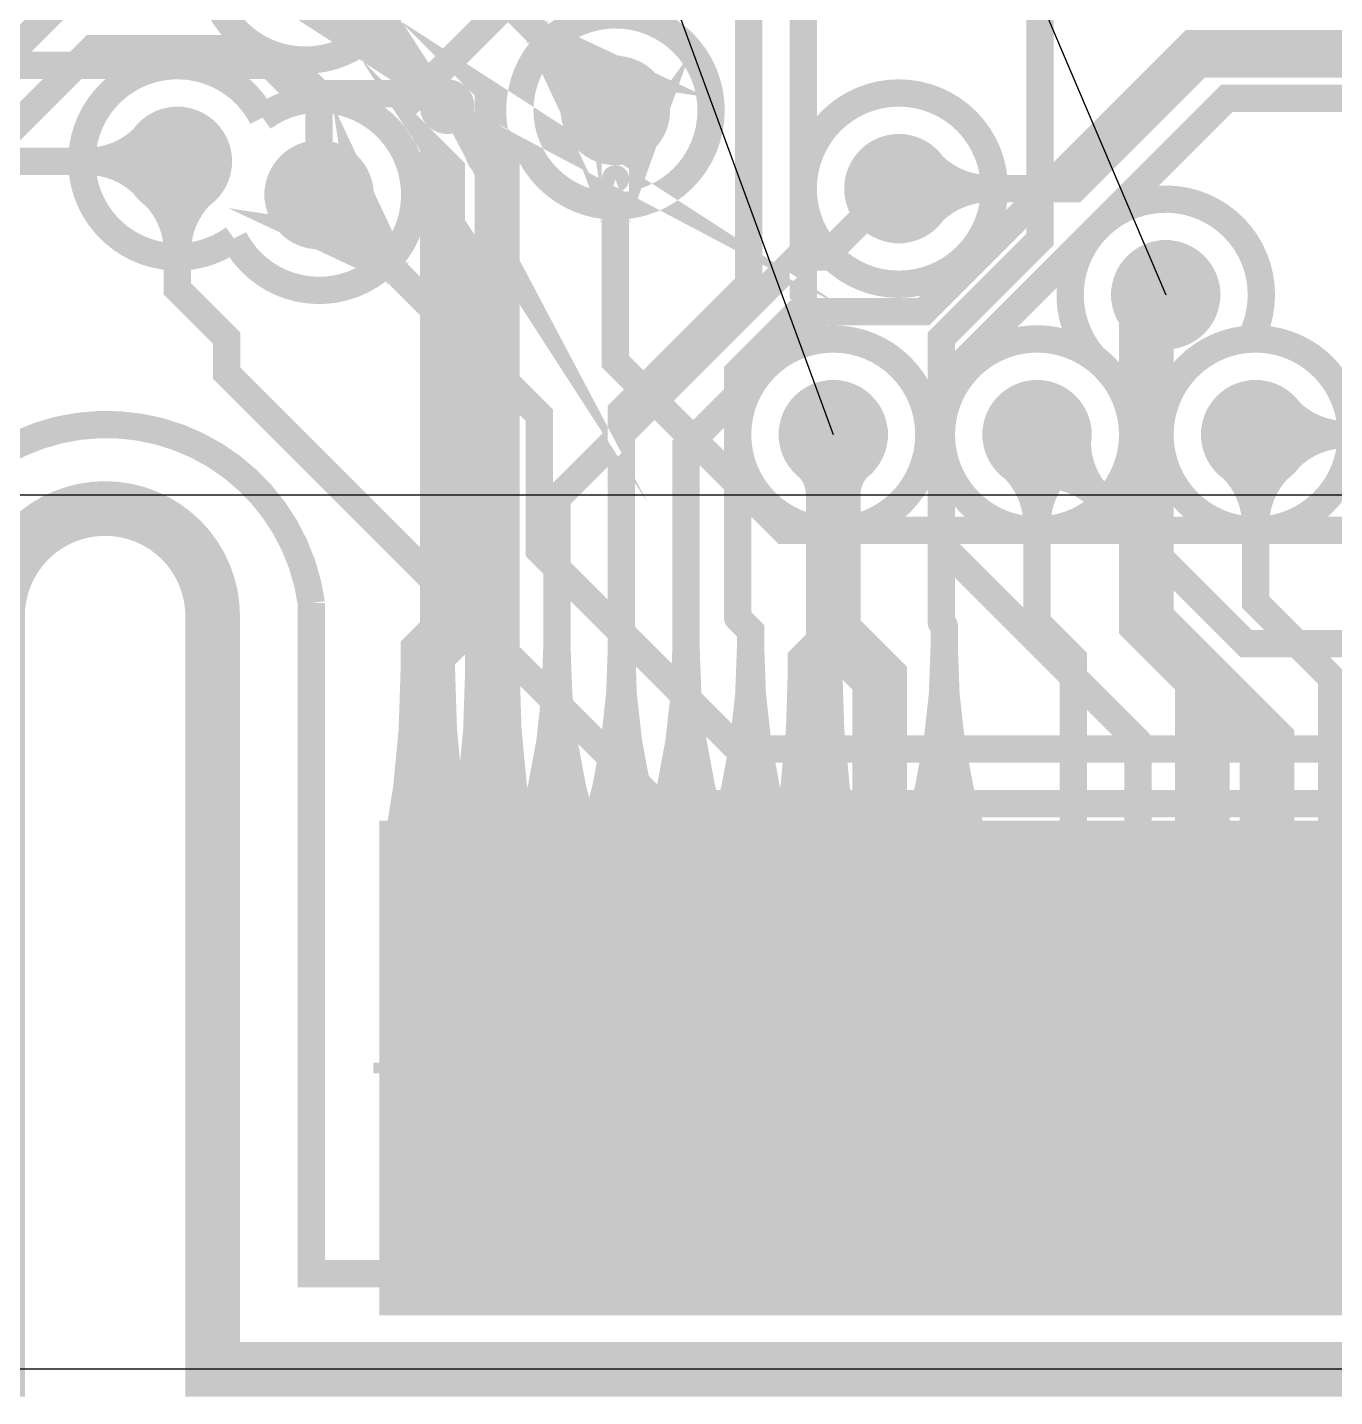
# Model space of a CAD drawing. Extents: x -4539 to 5978, y -4736 to 3041.
# Drawn here: x 625.5 to 864.7, y -5 to 245.5 of the extents above; entities that cross this region are included whole.
import ezdxf

# ---------------------------------------------------------------- set-up
doc = ezdxf.new("R2010")
doc.units = 0
for name, pattern in [('KEEPOUT_00000100', [2, 1, 1]), ('SIG_117', [2, 1, 1]), ('SIG_120', [2, 1, 1]), ('SIG_128', [2, 1, 1]), ('SIG_130', [2, 1, 1]), ('SIG_133', [2, 1, 1]), ('SIG_135', [2, 1, 1]), ('SIG_137', [2, 1, 1]), ('SIG_146', [2, 1, 1]), ('SIG_171', [2, 1, 1]), ('SIG_173', [2, 1, 1]), ('SIG_180', [2, 1, 1]), ('SIG_181', [2, 1, 1]), ('SIG_191', [2, 1, 1]), ('SIG_196', [2, 1, 1]), ('SIG_56', [2, 1, 1]), ('SIG_60', [2, 1, 1]), ('TRMIDX_2048', [2, 1, 1])]:
    doc.linetypes.add(name, pattern=pattern)
doc.layers.get('0').update_dxf_attribs({"color": 254, "linetype": 'CONTINUOUS'})
for name, color, linetype in [('BOARD_OUTLINE_00', 254, 'CONTINUOUS'), ('DIMENSION7_24', 254, 'CONTINUOUS'), ('DRIL_NPLTE_THRU_01', 16, 'CONTINUOUS'), ('DRIL_NPLTE_THRU_02', 2, 'CONTINUOUS'), ('DRIL_NPLTE_THRU_03', 34, 'CONTINUOUS'), ('DRIL_NPLTE_THRU_04', 96, 'CONTINUOUS'), ('DRIL_NPLTE_THRU_05', 6, 'CONTINUOUS'), ('DRIL_NPLTE_THRU_06', 176, 'CONTINUOUS'), ('DRIL_PLTE_THRU_01', 16, 'CONTINUOUS'), ('DRIL_PLTE_THRU_02', 2, 'CONTINUOUS'), ('DRIL_PLTE_THRU_03', 34, 'CONTINUOUS'), ('DRIL_PLTE_THRU_04', 96, 'CONTINUOUS'), ('DRIL_PLTE_THRU_05', 6, 'CONTINUOUS'), ('DRIL_PLTE_THRU_06', 176, 'CONTINUOUS'), ('DRIL_SYMBOL', 254, 'CONTINUOUS'), ('KEEPOUT_00', 43, 'CONTINUOUS'), ('LINK_00', 254, 'CONTINUOUS'), ('PADS_BOT', 5, 'CONTINUOUS'), ('PADS_INNER', 1, 'CONTINUOUS'), ('PADS_TOP', 1, 'CONTINUOUS'), ('PART_TOP_2DLINE_00', 6, 'CONTINUOUS'), ('POUR_OUTLINE_02', 56, 'CONTINUOUS'), ('POUR_OUTLINE_05', 216, 'CONTINUOUS'), ('POUR_VIATHERM_02', 56, 'CONTINUOUS'), ('POUR_VOID_02', 56, 'CONTINUOUS'), ('POUR_VOID_05', 216, 'CONTINUOUS'), ('TEAR_01', 1, 'CONTINUOUS'), ('TEAR_03', 43, 'CONTINUOUS'), ('TEAR_04', 3, 'CONTINUOUS'), ('TEAR_06', 5, 'CONTINUOUS'), ('TRACE_01', 1, 'CONTINUOUS'), ('TRACE_03', 43, 'CONTINUOUS'), ('TRACE_04', 3, 'CONTINUOUS'), ('TRACE_06', 5, 'CONTINUOUS'), ('VIAPTS', 1, 'CONTINUOUS')]:
    doc.layers.add(name, color=color, linetype=linetype)

# ---------------------------------------------------------------- blocks, each defined once
blk = doc.blocks.new('BOARD_10')
at = {"layer": 'BOARD_OUTLINE_00', "const_width": 10}
blk.add_lwpolyline([(500, 274.8031496063), (500, -433.8582677165, -1), (500, -591.3385826772), (500, -1300), (1120.0787401575, -1300), (1120.0787401575, -1162.2047244094, -1), (1159.4488188976, -1162.2047244094), (1159.4488188976, -1300), (3161.4173228346, -1300), (3161.4173228346, -591.3385826772, -1), (3161.4173228346, -433.8582677165), (3161.4173228346, 274.8031496063)], format="xyb", close=True, dxfattribs=at)
blk = doc.blocks.new('D_1dfeghi_17')
at = {"layer": 'DIMENSION7_24', "linetype": 'TRMIDX_2048', "const_width": 1}
blk.add_lwpolyline([(39.3700787402, 0), (39.3963254593, 0)], dxfattribs=at)
blk = doc.blocks.new('POUR_VOID_725')
at = {"layer": 'POUR_VOID_02', "const_width": 5}
blk.add_lwpolyline([(-5531.4307349081, -6271.0090288714, -2.7139600982), (-5536.6492650919, -6293.1109711286, -2.7139600982)], format="xyb", close=True, dxfattribs=at)
blk = doc.blocks.new('POUR_VOID_720')
at = {"layer": 'POUR_VOID_02', "const_width": 5}
blk.add_lwpolyline([(-5484.3502099738, -6269.7, 1), (-5449.3497900262, -6269.7, 1)], format="xyb", close=True, dxfattribs=at)
blk = doc.blocks.new('POUR_VOID_714')
at = {"layer": 'POUR_VOID_02', "const_width": 5}
blk.add_lwpolyline([(-5432.5002099738, -6284, 1), (-5397.4997900262, -6284, 1)], format="xyb", close=True, dxfattribs=at)
blk = doc.blocks.new('POUR_VOID_713')
at = {"layer": 'POUR_VOID_02', "const_width": 5}
blk.add_lwpolyline([(-5407.212808399, -6329, 1), (-5372.2123884514, -6329, 1)], format="xyb", close=True, dxfattribs=at)
blk = doc.blocks.new('POUR_VOID_707')
at = {"layer": 'POUR_VOID_02', "const_width": 5}
blk.add_lwpolyline([(-5367.212808399, -6329, 1), (-5332.2123884514, -6329, 1)], format="xyb", close=True, dxfattribs=at)
blk = doc.blocks.new('POUR_OUTLINE_418')
at = {"layer": 'POUR_OUTLINE_02', "const_width": 5}
blk.add_lwpolyline([(-3557.5, -5612.5), (-3557.5, -4942.5), (-6182.5, -4942.5), (-6182.5, -5617.5), (-6166.4375853018, -5617.5, -0.6912168539), (-6166.4375853018, -5802.5), (-6182.5, -5802.5), (-6182.5, -6482.5), (-5597.5, -6482.5), (-5597.5, -6359.8254855643, -0.1219180339), (-5590.7567979003, -6342.9308923885, -5.5162103576), (-5582.0691076115, -6334.2432020997, -0.5646462923), (-5522.5, -6359.8254855643), (-5522.5, -6482.5), (-3557.5, -6482.5), (-3557.5, -5807.5), (-3558.6176115486, -5807.5, -0.8063026749), (-3558.6176115486, -5612.5)], format="xyb", close=True, dxfattribs=at)
for name in ['POUR_VOID_720', 'POUR_VOID_725', 'POUR_VOID_714', 'POUR_VOID_713', 'POUR_VOID_707']:
    blk.add_blockref(name, (0, 0))
blk = doc.blocks.new('POUR_VIATHERM_801')
at = {"layer": 'POUR_VIATHERM_02'}
for points in [[(-5366.1592650919, -6293.4143307087), (-5366.1592650919, -6293.4143307087)], [(-5376.1592650919, -6303.4143307087), (-5376.1592650919, -6303.4143307087)], [(-5356.1592650919, -6303.4143307087), (-5356.1592650919, -6303.4143307087)], [(-5366.1592650919, -6313.4143307087), (-5366.1592650919, -6313.4143307087)]]:
    blk.add_lwpolyline(points, dxfattribs=at)
blk = doc.blocks.new('POUR_VIATHERM_816')
at = {"layer": 'POUR_VIATHERM_02'}
for points in [[(-5427, -6319), (-5427, -6319)], [(-5437, -6329), (-5437, -6329)], [(-5417, -6329), (-5417, -6329)], [(-5427, -6339), (-5427, -6339)]]:
    blk.add_lwpolyline(points, dxfattribs=at)
blk = doc.blocks.new('POUR_HEADER_0')
for name in ['POUR_OUTLINE_418', 'POUR_VIATHERM_801', 'POUR_VIATHERM_816']:
    blk.add_blockref(name, (6185, 6485))
blk = doc.blocks.new('POUR_VOID_340')
at = {"layer": 'POUR_VOID_05', "const_width": 5}
blk.add_lwpolyline([(-5541.139816273, -6243, 1), (-5506.1393963255, -6243, 1)], format="xyb", close=True, dxfattribs=at)
blk = doc.blocks.new('POUR_VOID_339')
at = {"layer": 'POUR_VOID_05', "const_width": 5}
blk.add_lwpolyline([(-5531.4307349081, -6271.0090288714, -2.7139600982), (-5536.6492650919, -6293.1109711286, -2.7139600982)], format="xyb", close=True, dxfattribs=at)
blk = doc.blocks.new('POUR_VOID_336')
at = {"layer": 'POUR_VOID_05', "const_width": 5}
blk.add_lwpolyline([(-5484.3502099738, -6269.7, 1), (-5449.3497900262, -6269.7, 1)], format="xyb", close=True, dxfattribs=at)
blk = doc.blocks.new('POUR_VOID_334')
at = {"layer": 'POUR_VOID_05', "const_width": 5}
blk.add_lwpolyline([(-5432.5002099738, -6284, 1), (-5397.4997900262, -6284, 1)], format="xyb", close=True, dxfattribs=at)
blk = doc.blocks.new('POUR_VOID_333')
at = {"layer": 'POUR_VOID_05', "const_width": 5}
blk.add_lwpolyline([(-5444.5002099738, -6329, 1), (-5409.4997900262, -6329, 1)], format="xyb", close=True, dxfattribs=at)
blk = doc.blocks.new('POUR_VOID_332')
at = {"layer": 'POUR_VOID_05', "const_width": 5}
blk.add_lwpolyline([(-5350.6520472441, -6311.5250131234, -3.7773718043), (-5365.219816273, -6320.8893175853, -0.1728215396), (-5376.4809711286, -6317.5465616798, -17.6417698454), (-5379.3908923885, -6314.8677690289, -1.890477417)], format="xyb", close=True, dxfattribs=at)
blk = doc.blocks.new('POUR_OUTLINE_162')
at = {"layer": 'POUR_OUTLINE_05', "const_width": 5}
blk.add_lwpolyline([(-3557.5, -5612.5), (-3557.5, -4942.5), (-6182.5, -4942.5), (-6182.5, -5617.5), (-6166.4375853018, -5617.5, -0.6912168539), (-6166.4375853018, -5802.5), (-6182.5, -5802.5), (-6182.5, -6482.5), (-5597.5, -6482.5), (-5597.5, -6359.8254855643, -0.1219180339), (-5590.7567979003, -6342.9308923885, -0.7113106089), (-5613.5581364829, -6318.9873753281, -4.1851028447), (-5600.7367979003, -6309.7151181102, -0.5975801462), (-5582.0691076115, -6334.2432020997, -0.5646462923), (-5522.5, -6359.8254855643), (-5522.5, -6482.5), (-3557.5, -6482.5), (-3557.5, -5807.5), (-3558.6176115486, -5807.5, -0.8063026749), (-3558.6176115486, -5612.5)], format="xyb", close=True, dxfattribs=at)
for name in ['POUR_VOID_340', 'POUR_VOID_336', 'POUR_VOID_339', 'POUR_VOID_334', 'POUR_VOID_332', 'POUR_VOID_333']:
    blk.add_blockref(name, (0, 0))
blk = doc.blocks.new('POUR_HEADER_3')
blk.add_blockref('POUR_OUTLINE_162', (6185, 6485))
blk = doc.blocks.new('KEEPOUT_20')
at = {"layer": 'KEEPOUT_00', "linetype": 'KEEPOUT_00000100'}
blk.add_lwpolyline([(0, 44.5898950131), (2718.0972178478, 44.5898950131), (2718.0972178478, -115.4101049869), (0, -115.4101049869)], close=True, dxfattribs=at)
blk = doc.blocks.new('PART_BODY_TOP_8')
at = {"layer": 'PART_TOP_2DLINE_00', "const_width": 5}
blk.add_lwpolyline([(0, 0), (0, 708.6614173228), (0.4326509186, 708.6614173228, 1), (0.4326509186, 866.1417322835), (0, 866.1417322835), (0, 1181.1023622047), (2661.4173228346, 1181.1023622047), (2661.4173228346, 866.1417322835), (2661.3927296588, 866.1417322835, 1), (2661.3927296588, 708.6614173228), (2661.4173228346, 708.6614173228), (2661.4173228346, 0), (659.4488188976, 0), (659.4488188976, 137.9472965879, 1), (620.0787401575, 137.9472965879), (620.0787401575, 0)], format="xyb", close=True, dxfattribs=at)
blk = doc.blocks.new('DRIL_SYMBOL_0')
at = {"layer": 'DRIL_SYMBOL', "const_width": 2}
for points in [[(0, -10), (0, 10)], [(-10, 0), (10, 0)]]:
    blk.add_lwpolyline(points, dxfattribs=at)
blk = doc.blocks.new('DRIL_HOLE_0')
blk.add_lwpolyline([(0, 0, 1), (0, 0, 1)], format="xyb", close=True)
blk.add_blockref('DRIL_SYMBOL_0', (0, 0))
blk = doc.blocks.new('PAD_2')
blk.add_lwpolyline([(0, 0, 1), (0, 0, 1)], format="xyb", close=True)
blk = doc.blocks.new('PAD_10')
at = {"const_width": 17.7165354331}
blk.add_lwpolyline([(-45.2755905512, 0), (45.2755905512, 0)], dxfattribs=at)
blk = doc.blocks.new('STK_TOP_13')
at = {"layer": 'DRIL_NPLTE_THRU_01'}
blk.add_blockref('DRIL_HOLE_0', (0, 0), dxfattribs=at)
at = {"layer": 'DRIL_NPLTE_THRU_02'}
blk.add_blockref('DRIL_HOLE_0', (0, 0), dxfattribs=at)
at = {"layer": 'DRIL_NPLTE_THRU_03'}
blk.add_blockref('DRIL_HOLE_0', (0, 0), dxfattribs=at)
at = {"layer": 'DRIL_NPLTE_THRU_04'}
blk.add_blockref('DRIL_HOLE_0', (0, 0), dxfattribs=at)
at = {"layer": 'DRIL_NPLTE_THRU_05'}
blk.add_blockref('DRIL_HOLE_0', (0, 0), dxfattribs=at)
at = {"layer": 'DRIL_NPLTE_THRU_06'}
blk.add_blockref('DRIL_HOLE_0', (0, 0), dxfattribs=at)
at = {"layer": 'PADS_BOT'}
blk.add_blockref('PAD_2', (0, 0), dxfattribs=at)
at = {"layer": 'PADS_INNER'}
blk.add_blockref('PAD_2', (0, 0), dxfattribs=at)
at = {"layer": 'PADS_TOP', "rotation": 90}
blk.add_blockref('PAD_10', (0, 0), dxfattribs=at)
blk = doc.blocks.new('STK_TOP_12')
at = {"layer": 'DRIL_NPLTE_THRU_01'}
blk.add_blockref('DRIL_HOLE_0', (0, 0), dxfattribs=at)
at = {"layer": 'DRIL_NPLTE_THRU_02'}
blk.add_blockref('DRIL_HOLE_0', (0, 0), dxfattribs=at)
at = {"layer": 'DRIL_NPLTE_THRU_03'}
blk.add_blockref('DRIL_HOLE_0', (0, 0), dxfattribs=at)
at = {"layer": 'DRIL_NPLTE_THRU_04'}
blk.add_blockref('DRIL_HOLE_0', (0, 0), dxfattribs=at)
at = {"layer": 'DRIL_NPLTE_THRU_05'}
blk.add_blockref('DRIL_HOLE_0', (0, 0), dxfattribs=at)
at = {"layer": 'DRIL_NPLTE_THRU_06'}
blk.add_blockref('DRIL_HOLE_0', (0, 0), dxfattribs=at)
at = {"layer": 'PADS_BOT', "rotation": 90}
blk.add_blockref('PAD_10', (0, 0), dxfattribs=at)
at = {"layer": 'PADS_INNER'}
blk.add_blockref('PAD_2', (0, 0), dxfattribs=at)
at = {"layer": 'PADS_TOP'}
blk.add_blockref('PAD_2', (0, 0), dxfattribs=at)
blk = doc.blocks.new('SYM_TOP_10')
for name, p in [('PART_BODY_TOP_8', (0, 0)), ('STK_TOP_13', (698.8188976378, 55.1181102362)), ('STK_TOP_12', (710.6299212598, 55.1181102362)), ('STK_TOP_13', (722.4409448819, 55.1181102362)), ('STK_TOP_12', (734.2519685039, 55.1181102362)), ('STK_TOP_13', (746.062992126, 55.1181102362)), ('STK_TOP_12', (757.874015748, 55.1181102362)), ('STK_TOP_13', (769.6850393701, 55.1181102362)), ('STK_TOP_12', (781.4960629921, 55.1181102362)), ('STK_TOP_13', (793.3070866142, 55.1181102362)), ('STK_TOP_12', (805.1181102362, 55.1181102362)), ('STK_TOP_13', (816.9291338583, 55.1181102362)), ('STK_TOP_12', (828.7401574803, 55.1181102362)), ('STK_TOP_13', (840.5511811024, 55.1181102362)), ('STK_TOP_12', (852.3622047244, 55.1181102362)), ('STK_TOP_13', (864.1732283465, 55.1181102362))]:
    blk.add_blockref(name, p)
blk = doc.blocks.new('PART_TOP_35')
blk.add_blockref('SYM_TOP_10', (0, 0))
blk = doc.blocks.new('SMOOTH_5')
at = {"const_width": 2.5}
blk.add_lwpolyline([(-1.25, 0, 1), (1.25, 0, 1)], format="xyb", close=True, dxfattribs=at)
blk = doc.blocks.new('TEAR_0009009000244')
at = {"const_width": 5}
blk.add_lwpolyline([(14.142152231, -14.1420997375), (7.5000262467, 2.62467e-05), (8.8388451444, -8.8388188976), (2.62467e-05, -7.4999737533)], close=True, dxfattribs=at)
for p in [(7.5000262467, 2.62467e-05), (2.62467e-05, -7.4999737533), (8.8388451444, -8.8388188976), (14.142152231, -14.1420997375)]:
    blk.add_blockref('SMOOTH_5', p)
blk = doc.blocks.new('TRACE_1216')
at = {"layer": 'TRACE_04', "linetype": 'SIG_56', "const_width": 5}
blk.add_lwpolyline([(678.92, 214.88), (719.2, 174.6), (719.2, 149.8), (755.5, 113.5), (2073.891023622, 113.5), (2140.6764829396, 180.2854593176), (2140.6764829396, 198.6323884514)], dxfattribs=at)
at = {"layer": 'TEAR_04'}
blk.add_blockref('TEAR_0009009000244', (678.92, 214.88), dxfattribs=at)
at = {"layer": 'TRACE_04'}
for p in [(678.92, 214.88), (719.2, 174.6), (719.2, 149.8), (755.5, 113.5)]:
    blk.add_blockref('SMOOTH_5', p, dxfattribs=at)
blk = doc.blocks.new('TEAR_2008008000274')
at = {"const_width": 5}
for points in [[(0, -16.5, 0.1962618062), (-4.1991338583, -6.2142782152)], [(0, -16.5, 0.06772931), (-1.2387664042, -7.3969816273)], [(0, -16.5, -0.1962618062), (4.1991338583, -6.2142782152)], [(0, -16.5, -0.06772931), (1.2387664042, -7.3969816273)]]:
    blk.add_lwpolyline(points, format="xyb", dxfattribs=at)
for p in [(-4.1991338583, -6.2142782152), (-1.2387664042, -7.3969816273), (1.2387664042, -7.3969816273), (4.1991338583, -6.2142782152), (0, -16.5), (0, -16.5), (0, -16.5), (0, -16.5)]:
    blk.add_blockref('SMOOTH_5', p)
blk = doc.blocks.new('TRACE_1782')
at = {"layer": 'TRACE_04', "linetype": 'SIG_60', "const_width": 5}
blk.add_lwpolyline([(653, 221), (653, 197.6243569554), (662, 188.6243569554), (662, 182.2512598425), (740.7512598425, 103.5), (2078.0331496063, 103.5), (2150.6764829396, 176.1433333333), (2150.6764829396, 189.4589238845)], dxfattribs=at)
at = {"layer": 'TEAR_04'}
blk.add_blockref('TEAR_2008008000274', (653, 221), dxfattribs=at)
at = {"layer": 'TRACE_04'}
for p in [(653, 221), (653, 197.6243569554), (662, 188.6243569554), (662, 182.2512598425), (740.7512598425, 103.5)]:
    blk.add_blockref('SMOOTH_5', p, dxfattribs=at)
blk = doc.blocks.new('TEAR_2008008000275')
at = {"const_width": 5}
for points in [[(0, 76.9960629921, -0.0739151581), (-5.0866141732, 42.7755905512)], [(0, 76.9960629921, 0.0739151581), (5.0866141732, 42.7755905512)]]:
    blk.add_lwpolyline(points, format="xyb", dxfattribs=at)
blk.add_lwpolyline([(0, 76.9960629921), (0, 42.7755905512)], dxfattribs=at)
for p in [(0, 76.9960629921), (0, 76.9960629921), (0, 76.9960629921), (-5.0866141732, 42.7755905512), (0, 42.7755905512), (5.0866141732, 42.7755905512)]:
    blk.add_blockref('SMOOTH_5', p)
blk = doc.blocks.new('TEAR_2008008000276')
at = {"const_width": 5}
for points in [[(-16.5, 0, 0.1962618062), (-6.2142782152, 4.1991338583)], [(-16.5, 0, 0.06772931), (-7.3969816273, 1.2387664042)], [(-16.5, 0, -0.1962618062), (-6.2142782152, -4.1991338583)], [(-16.5, 0, -0.06772931), (-7.3969816273, -1.2387664042)]]:
    blk.add_lwpolyline(points, format="xyb", dxfattribs=at)
for p in [(-6.2142782152, 4.1991338583), (-7.3969816273, 1.2387664042), (-16.5, 0), (-16.5, 0), (-16.5, 0), (-16.5, 0), (-7.3969816273, -1.2387664042), (-6.2142782152, -4.1991338583)]:
    blk.add_blockref('SMOOTH_5', p)
blk = doc.blocks.new('TRACE_1776')
at = {"layer": 'TRACE_06', "linetype": 'SIG_60', "const_width": 5}
blk.add_lwpolyline([(450.7874015748, 55.1181102362), (450.7874015748, 194.8965354331), (476.8908661417, 221), (653, 221)], dxfattribs=at)
at = {"layer": 'TEAR_06'}
for name, p in [('TEAR_2008008000276', (653, 221)), ('TEAR_2008008000275', (450.7874015748, 55.1181102362))]:
    blk.add_blockref(name, p, dxfattribs=at)
at = {"layer": 'TRACE_06'}
for p in [(476.8908661417, 221), (653, 221), (450.7874015748, 194.8965354331), (450.7874015748, 55.1181102362)]:
    blk.add_blockref('SMOOTH_5', p, dxfattribs=at)
blk = doc.blocks.new('TRACE_2971')
at = {"layer": 'TRACE_03', "linetype": 'SIG_117', "const_width": 5}
blk.add_lwpolyline([(602, 173), (602, 200.75), (619.5, 218.25), (619.5, 223.67), (637.44, 241.61), (667, 241.61), (675.22, 233.39), (696.3999737533, 233.39), (696.6449868766, 233.1449868766), (724.1613910761, 260.6613910761), (817.1613910761, 260.6613910761), (853.072808399, 296.572808399), (1078.9569553806, 296.572808399), (1197.3841469816, 415), (1203.7487401575, 415), (1220.5, 431.7512598425), (1220.5, 494.5)], dxfattribs=at)
at = {"layer": 'TRACE_03'}
for p in [(637.44, 241.61), (667, 241.61), (675.22, 233.39), (696.3999737533, 233.39), (696.6449868766, 233.1449868766)]:
    blk.add_blockref('SMOOTH_5', p, dxfattribs=at)
blk = doc.blocks.new('TRACE_1144')
at = {"layer": 'TRACE_03', "linetype": 'SIG_120', "const_width": 5}
blk.add_lwpolyline([(430, 188), (450.1538845144, 208.1538845144), (459.8073228346, 208.1538845144), (470.9072440945, 219.2538057743), (600.9339895013, 219.2538057743), (694.680183727, 313), (1043.4320209974, 313), (1096.7160104987, 366.2839895013)], dxfattribs=at)
blk = doc.blocks.new('TEAR_2008008000612')
at = {"const_width": 5}
for points in [[(0, 76.9960629921, -0.0739151581), (-5.0866141732, 42.7755905512)], [(0, 76.9960629921, 0.0739151581), (5.0866141732, 42.7755905512)]]:
    blk.add_lwpolyline(points, format="xyb", dxfattribs=at)
blk.add_lwpolyline([(0, 76.9960629921), (0, 42.7755905512)], dxfattribs=at)
for p in [(0, 76.9960629921), (0, 76.9960629921), (0, 76.9960629921), (-5.0866141732, 42.7755905512), (0, 42.7755905512), (5.0866141732, 42.7755905512)]:
    blk.add_blockref('SMOOTH_5', p)
blk = doc.blocks.new('TRACE_456')
at = {"layer": 'TRACE_06', "linetype": 'SIG_128', "const_width": 5}
blk.add_lwpolyline([(755.5, 137.5094750656), (757.874015748, 135.1354593176), (757.874015748, 55.1181102362)], dxfattribs=at)
at = {"layer": 'TEAR_06'}
blk.add_blockref('TEAR_2008008000612', (757.874015748, 55.1181102362), dxfattribs=at)
at = {"layer": 'TRACE_06'}
for p in [(755.5, 137.5094750656), (757.874015748, 135.1354593176), (757.874015748, 55.1181102362)]:
    blk.add_blockref('SMOOTH_5', p, dxfattribs=at)
blk = doc.blocks.new('TEAR_2008008000623')
at = {"const_width": 5}
for points in [[(0, 76.9960629921, -0.0739151581), (-5.0866141732, 42.7755905512)], [(0, 76.9960629921, 0.0739151581), (5.0866141732, 42.7755905512)]]:
    blk.add_lwpolyline(points, format="xyb", dxfattribs=at)
blk.add_lwpolyline([(0, 76.9960629921), (0, 42.7755905512)], dxfattribs=at)
for p in [(0, 76.9960629921), (0, 76.9960629921), (0, 76.9960629921), (-5.0866141732, 42.7755905512), (0, 42.7755905512), (5.0866141732, 42.7755905512)]:
    blk.add_blockref('SMOOTH_5', p)
blk = doc.blocks.new('TRACE_1176')
at = {"layer": 'TRACE_01', "linetype": 'SIG_130', "const_width": 5}
blk.add_lwpolyline([(746.062992126, 55.1181102362), (746.062992126, 168.8117322835), (770.7512598425, 193.5), (789.5564566929, 193.5), (838.5564566929, 242.5), (919.2852755906, 242.5), (931.9309186352, 255.1456430446), (952.8860367454, 255.1456430446), (983.0627296588, 285.322335958), (1029.5605511811, 285.322335958), (1045.2097637795, 269.6731233596)], dxfattribs=at)
at = {"layer": 'TEAR_01'}
blk.add_blockref('TEAR_2008008000623', (746.062992126, 55.1181102362), dxfattribs=at)
at = {"layer": 'TRACE_01'}
for p in [(838.5564566929, 242.5), (770.7512598425, 193.5), (789.5564566929, 193.5), (746.062992126, 168.8117322835), (746.062992126, 55.1181102362)]:
    blk.add_blockref('SMOOTH_5', p, dxfattribs=at)
blk = doc.blocks.new('TEAR_2008008000635')
at = {"const_width": 5}
for points in [[(0, 76.9960629921, -0.0739151581), (-5.0866141732, 42.7755905512)], [(0, 76.9960629921, 0.0739151581), (5.0866141732, 42.7755905512)]]:
    blk.add_lwpolyline(points, format="xyb", dxfattribs=at)
blk.add_lwpolyline([(0, 76.9960629921), (0, 42.7755905512)], dxfattribs=at)
for p in [(0, 76.9960629921), (0, 76.9960629921), (0, 76.9960629921), (-5.0866141732, 42.7755905512), (0, 42.7755905512), (5.0866141732, 42.7755905512)]:
    blk.add_blockref('SMOOTH_5', p)
blk = doc.blocks.new('TRACE_2463')
at = {"layer": 'TRACE_06', "linetype": 'SIG_133', "const_width": 5}
blk.add_lwpolyline([(734.2519685039, 55.1181102362), (734.2519685039, 175.2319947507), (757.5, 198.4800262467), (757.5, 225.16)], dxfattribs=at)
at = {"layer": 'TEAR_06'}
blk.add_blockref('TEAR_2008008000635', (734.2519685039, 55.1181102362), dxfattribs=at)
at = {"layer": 'TRACE_06'}
for p in [(757.5, 225.16), (757.5, 198.4800262467), (734.2519685039, 175.2319947507), (734.2519685039, 55.1181102362)]:
    blk.add_blockref('SMOOTH_5', p, dxfattribs=at)
blk = doc.blocks.new('TEAR_0009009000644')
at = {"const_width": 5}
blk.add_lwpolyline([(14.142152231, 14.142152231), (2.62467e-05, 7.5000262467), (8.8388451444, 8.8388451444), (7.5000262467, 2.62467e-05)], close=True, dxfattribs=at)
for p in [(14.142152231, 14.142152231), (8.8388451444, 8.8388451444), (2.62467e-05, 7.5000262467), (7.5000262467, 2.62467e-05)]:
    blk.add_blockref('SMOOTH_5', p)
blk = doc.blocks.new('TEAR_0009009000645')
at = {"const_width": 5}
blk.add_lwpolyline([(0, -20), (5.3033333333, -5.3032808399), (0, -12.5), (-5.3032808399, -5.3032808399)], close=True, dxfattribs=at)
for p in [(-5.3032808399, -5.3032808399), (5.3033333333, -5.3032808399), (0, -12.5), (0, -20)]:
    blk.add_blockref('SMOOTH_5', p)
blk = doc.blocks.new('TRACE_1568')
at = {"layer": 'TRACE_04', "linetype": 'SIG_135', "const_width": 5}
blk.add_lwpolyline([(513, 185.9606299213), (543.1417322835, 216.1023622047), (585.0393700787, 216.1023622047), (630, 261.062992126), (630, 464)], dxfattribs=at)
at = {"layer": 'TEAR_04'}
for name, p in [('TEAR_0009009000645', (630, 464)), ('TEAR_0009009000644', (513, 185.9606299213))]:
    blk.add_blockref(name, p, dxfattribs=at)
at = {"layer": 'TRACE_04'}
for p in [(630, 464), (630, 261.062992126), (543.1417322835, 216.1023622047), (585.0393700787, 216.1023622047), (513, 185.9606299213)]:
    blk.add_blockref('SMOOTH_5', p, dxfattribs=at)
blk = doc.blocks.new('TEAR_2008008000655')
at = {"const_width": 5}
for points in [[(16.5, 0, -0.1962618062), (6.2142782152, 4.1991338583)], [(16.5, 0, -0.06772931), (7.3969816273, 1.2387664042)], [(16.5, 0, 0.1962618062), (6.2142782152, -4.1991338583)], [(16.5, 0, 0.06772931), (7.3969816273, -1.2387664042)]]:
    blk.add_lwpolyline(points, format="xyb", dxfattribs=at)
for p in [(6.2142782152, 4.1991338583), (7.3969816273, 1.2387664042), (7.3969816273, -1.2387664042), (16.5, 0), (16.5, 0), (16.5, 0), (16.5, 0), (6.2142782152, -4.1991338583)]:
    blk.add_blockref('SMOOTH_5', p)
blk = doc.blocks.new('TRACE_1472')
at = {"layer": 'TRACE_04', "linetype": 'SIG_137', "const_width": 5}
blk.add_lwpolyline([(850.2874015748, 171), (868.7874015748, 171), (869.1827296588, 170.604671916), (869.1827296588, 163.2138057743), (889.6522572178, 142.7442782152), (1077.3508923885, 142.7442782152), (1132.3023622047, 197.6957480315), (1132.3023622047, 414.3734383202), (1180.5, 462.5710761155), (1180.5, 474.2487401575), (1198.2512598425, 492), (1207.7487401575, 492), (1220.5, 504.7512598425), (1220.5, 551.5)], dxfattribs=at)
at = {"layer": 'TEAR_04'}
blk.add_blockref('TEAR_2008008000655', (850.2874015748, 171), dxfattribs=at)
at = {"layer": 'TRACE_04'}
blk.add_blockref('SMOOTH_5', (850.2874015748, 171), dxfattribs=at)
blk = doc.blocks.new('TEAR_2008008000656')
at = {"const_width": 5}
for points in [[(0, -16.5, 0.1962618062), (-4.1991338583, -6.2142782152)], [(0, -16.5, 0.06772931), (-1.2387664042, -7.3969816273)], [(0, -16.5, -0.1962618062), (4.1991338583, -6.2142782152)], [(0, -16.5, -0.06772931), (1.2387664042, -7.3969816273)]]:
    blk.add_lwpolyline(points, format="xyb", dxfattribs=at)
for p in [(-4.1991338583, -6.2142782152), (-1.2387664042, -7.3969816273), (1.2387664042, -7.3969816273), (4.1991338583, -6.2142782152), (0, -16.5), (0, -16.5), (0, -16.5), (0, -16.5)]:
    blk.add_blockref('SMOOTH_5', p)
blk = doc.blocks.new('TRACE_1470')
at = {"layer": 'TRACE_01', "linetype": 'SIG_137', "const_width": 5}
blk.add_lwpolyline([(850.2874015748, 171), (850.2874015748, 140.3739370079), (864.1732283465, 126.4881102362), (864.1732283465, 55.1181102362)], dxfattribs=at)
at = {"layer": 'TEAR_01'}
blk.add_blockref('TEAR_2008008000656', (850.2874015748, 171), dxfattribs=at)
at = {"layer": 'TRACE_01'}
for p in [(850.2874015748, 171), (850.2874015748, 140.3739370079), (864.1732283465, 126.4881102362), (864.1732283465, 55.1181102362)]:
    blk.add_blockref('SMOOTH_5', p, dxfattribs=at)
blk = doc.blocks.new('TEAR_2008008000693')
at = {"const_width": 5}
for points in [[(16.5, 0, -0.1962618062), (6.2142782152, 4.1991338583)], [(16.5, 0, -0.06772931), (7.3969816273, 1.2387664042)], [(16.5, 0, 0.1962618062), (6.2142782152, -4.1991338583)], [(16.5, 0, 0.06772931), (7.3969816273, -1.2387664042)]]:
    blk.add_lwpolyline(points, format="xyb", dxfattribs=at)
for p in [(6.2142782152, 4.1991338583), (7.3969816273, 1.2387664042), (7.3969816273, -1.2387664042), (16.5, 0), (16.5, 0), (16.5, 0), (16.5, 0), (6.2142782152, -4.1991338583)]:
    blk.add_blockref('SMOOTH_5', p)
blk = doc.blocks.new('TRACE_1560')
at = {"layer": 'TRACE_03', "linetype": 'SIG_146', "const_width": 5}
blk.add_lwpolyline([(785, 216), (817.1613910761, 216), (839.9841994751, 238.822808399), (946.5958005249, 238.822808399), (983.095328084, 275.322335958), (1014.0372440945, 275.322335958), (1037.1864566929, 252.1731233596), (1052.9414435696, 252.1731233596), (1193.3939370079, 392.6256167979), (1195.5164829396, 392.6256167979), (1230.5, 427.6091338583), (1230.5, 463.1256430446)], dxfattribs=at)
at = {"layer": 'TEAR_03'}
blk.add_blockref('TEAR_2008008000693', (785, 216), dxfattribs=at)
at = {"layer": 'TRACE_03'}
for p in [(839.9841994751, 238.822808399), (785, 216), (817.1613910761, 216)]:
    blk.add_blockref('SMOOTH_5', p, dxfattribs=at)
blk = doc.blocks.new('TEAR_2008008000694')
at = {"const_width": 5}
for points in [[(0, 76.9960629921, -0.0739151581), (-5.0866141732, 42.7755905512)], [(0, 76.9960629921, 0.0739151581), (5.0866141732, 42.7755905512)]]:
    blk.add_lwpolyline(points, format="xyb", dxfattribs=at)
blk.add_lwpolyline([(0, 76.9960629921), (0, 42.7755905512)], dxfattribs=at)
for p in [(0, 76.9960629921), (0, 76.9960629921), (0, 76.9960629921), (-5.0866141732, 42.7755905512), (0, 42.7755905512), (5.0866141732, 42.7755905512)]:
    blk.add_blockref('SMOOTH_5', p)
blk = doc.blocks.new('TRACE_1558')
at = {"layer": 'TRACE_01', "linetype": 'SIG_146', "const_width": 5}
blk.add_lwpolyline([(722.4409448819, 55.1181102362), (722.4409448819, 159.3318110236), (766.6092650919, 203.5001312336), (771.3366666667, 203.5001312336), (784.4182677165, 216.5817322835), (785, 216)], dxfattribs=at)
at = {"layer": 'TEAR_01'}
blk.add_blockref('TEAR_2008008000694', (722.4409448819, 55.1181102362), dxfattribs=at)
at = {"layer": 'TRACE_01'}
for p in [(784.4182677165, 216.5817322835), (785, 216), (766.6092650919, 203.5001312336), (771.3366666667, 203.5001312336), (722.4409448819, 159.3318110236), (722.4409448819, 55.1181102362)]:
    blk.add_blockref('SMOOTH_5', p, dxfattribs=at)
blk = doc.blocks.new('TEAR_2008008000812')
at = {"const_width": 5}
for points in [[(-16.5, 0, 0.1962618062), (-6.2142782152, 4.1991338583)], [(-16.5, 0, 0.06772931), (-7.3969816273, 1.2387664042)], [(-16.5, 0, -0.1962618062), (-6.2142782152, -4.1991338583)], [(-16.5, 0, -0.06772931), (-7.3969816273, -1.2387664042)]]:
    blk.add_lwpolyline(points, format="xyb", dxfattribs=at)
for p in [(-6.2142782152, 4.1991338583), (-7.3969816273, 1.2387664042), (-16.5, 0), (-16.5, 0), (-16.5, 0), (-16.5, 0), (-7.3969816273, -1.2387664042), (-6.2142782152, -4.1991338583)]:
    blk.add_blockref('SMOOTH_5', p)
blk = doc.blocks.new('TRACE_2648')
at = {"layer": 'TRACE_06', "linetype": 'SIG_171', "const_width": 5}
blk.add_lwpolyline([(792.7874015748, 171), (792.7874015748, 188.6437007874), (810.8070866142, 206.6633858268), (810.8070866142, 350.9018897638), (824.9051968504, 365), (862, 365)], dxfattribs=at)
at = {"layer": 'TEAR_06'}
blk.add_blockref('TEAR_2008008000812', (862, 365), dxfattribs=at)
at = {"layer": 'TRACE_06'}
for p in [(824.9051968504, 365), (862, 365), (810.8070866142, 350.9018897638), (810.8070866142, 206.6633858268), (792.7874015748, 188.6437007874), (792.7874015748, 171)]:
    blk.add_blockref('SMOOTH_5', p, dxfattribs=at)
blk = doc.blocks.new('SMOOTH_10')
at = {"const_width": 5}
blk.add_lwpolyline([(-2.5, 0, 1), (2.5, 0, 1)], format="xyb", close=True, dxfattribs=at)
blk = doc.blocks.new('TEAR_0009009000836')
at = {"const_width": 10}
blk.add_lwpolyline([(14.142152231, -14.1420997375), (5.0000262467, 2.62467e-05), (10.6066141732, -10.6065879265), (2.62467e-05, -4.9999737533)], close=True, dxfattribs=at)
for p in [(5.0000262467, 2.62467e-05), (2.62467e-05, -4.9999737533), (10.6066141732, -10.6065879265), (14.142152231, -14.1420997375)]:
    blk.add_blockref('SMOOTH_10', p)
blk = doc.blocks.new('TRACE_1731')
at = {"layer": 'TRACE_01', "linetype": 'SIG_173', "const_width": 10}
blk.add_lwpolyline([(676.3603937008, 257), (702.3622047244, 230.9981889764), (702.3622047244, 187)], dxfattribs=at)
at = {"layer": 'TEAR_01'}
blk.add_blockref('TEAR_0009009000836', (676.3603937008, 257), dxfattribs=at)
at = {"layer": 'TRACE_01'}
for p in [(676.3603937008, 257), (702.3622047244, 230.9981889764), (702.3622047244, 187)]:
    blk.add_blockref('SMOOTH_10', p, dxfattribs=at)
blk = doc.blocks.new('TEAR_0009009000837')
at = {"const_width": 10}
blk.add_lwpolyline([(14.142152231, -14.1420997375), (5.0000262467, 2.62467e-05), (10.6066141732, -10.6065879265), (2.62467e-05, -4.9999737533)], close=True, dxfattribs=at)
for p in [(5.0000262467, 2.62467e-05), (2.62467e-05, -4.9999737533), (10.6066141732, -10.6065879265), (14.142152231, -14.1420997375)]:
    blk.add_blockref('SMOOTH_10', p)
blk = doc.blocks.new('TEAR_2008008000838')
at = {"const_width": 10}
for points in [[(0, 72.4960629921, -0.0477889481), (-3.0866141732, 40.2755905512)], [(0, 72.4960629921, 0.0477889481), (3.0866141732, 40.2755905512)]]:
    blk.add_lwpolyline(points, format="xyb", dxfattribs=at)
for p in [(0, 72.4960629921), (0, 72.4960629921), (-3.0866141732, 40.2755905512), (3.0866141732, 40.2755905512)]:
    blk.add_blockref('SMOOTH_10', p)
blk = doc.blocks.new('TRACE_2978')
at = {"layer": 'TRACE_06', "linetype": 'SIG_173', "const_width": 10}
blk.add_lwpolyline([(676.3603937008, 257), (710.6299212598, 222.7304724409), (710.6299212598, 55.1181102362)], dxfattribs=at)
at = {"layer": 'TEAR_06'}
for name, p in [('TEAR_0009009000837', (676.3603937008, 257)), ('TEAR_2008008000838', (710.6299212598, 55.1181102362))]:
    blk.add_blockref(name, p, dxfattribs=at)
at = {"layer": 'TRACE_06'}
for p in [(676.3603937008, 257), (710.6299212598, 222.7304724409), (710.6299212598, 55.1181102362)]:
    blk.add_blockref('SMOOTH_10', p, dxfattribs=at)
blk = doc.blocks.new('TEAR_2008008000839')
at = {"const_width": 10}
for points in [[(0, 72.4960629921, -0.0477889481), (-3.0866141732, 40.2755905512)], [(0, 72.4960629921, 0.0477889481), (3.0866141732, 40.2755905512)]]:
    blk.add_lwpolyline(points, format="xyb", dxfattribs=at)
for p in [(0, 72.4960629921), (0, 72.4960629921), (-3.0866141732, 40.2755905512), (3.0866141732, 40.2755905512)]:
    blk.add_blockref('SMOOTH_10', p)
blk = doc.blocks.new('TRACE_2979')
at = {"layer": 'TRACE_01', "linetype": 'SIG_173', "const_width": 10}
blk.add_lwpolyline([(698.8188976378, 55.1181102362), (698.8188976378, 131.0412073491), (702.3622047244, 134.5845144357), (702.3622047244, 187)], dxfattribs=at)
at = {"layer": 'TEAR_01'}
blk.add_blockref('TEAR_2008008000839', (698.8188976378, 55.1181102362), dxfattribs=at)
at = {"layer": 'TRACE_01'}
for p in [(702.3622047244, 187), (702.3622047244, 134.5845144357), (698.8188976378, 131.0412073491), (698.8188976378, 55.1181102362)]:
    blk.add_blockref('SMOOTH_10', p, dxfattribs=at)
blk = doc.blocks.new('TEAR_2008008000911')
at = {"const_width": 10}
for points in [[(0, -11, 0.1962617181), (-2.7994225722, -4.1428608924)], [(0, -11, -0.1962617181), (2.7994225722, -4.1428608924)]]:
    blk.add_lwpolyline(points, format="xyb", dxfattribs=at)
for p in [(-2.7994225722, -4.1428608924), (2.7994225722, -4.1428608924), (0, -11), (0, -11)]:
    blk.add_blockref('SMOOTH_10', p)
blk = doc.blocks.new('TRACE_938')
at = {"layer": 'TRACE_06', "linetype": 'SIG_173', "const_width": 10}
blk.add_lwpolyline([(773, 171), (773, 134.9448818898), (781.4960629921, 126.4488188976), (781.4960629921, 55.1181102362)], dxfattribs=at)
at = {"layer": 'TEAR_06'}
blk.add_blockref('TEAR_2008008000911', (773, 171), dxfattribs=at)
at = {"layer": 'TRACE_06'}
for p in [(773, 171), (773, 134.9448818898), (781.4960629921, 126.4488188976), (781.4960629921, 55.1181102362)]:
    blk.add_blockref('SMOOTH_10', p, dxfattribs=at)
blk = doc.blocks.new('TEAR_2008008000912')
at = {"const_width": 10}
for points in [[(0, 72.4960629921, -0.0477889481), (-3.0866141732, 40.2755905512)], [(0, 72.4960629921, 0.0477889481), (3.0866141732, 40.2755905512)]]:
    blk.add_lwpolyline(points, format="xyb", dxfattribs=at)
for p in [(0, 72.4960629921), (0, 72.4960629921), (-3.0866141732, 40.2755905512), (3.0866141732, 40.2755905512)]:
    blk.add_blockref('SMOOTH_10', p)
blk = doc.blocks.new('TEAR_2008008000913')
at = {"const_width": 10}
for points in [[(0, -11, 0.1962617181), (-2.7994225722, -4.1428608924)], [(0, -11, -0.1962617181), (2.7994225722, -4.1428608924)]]:
    blk.add_lwpolyline(points, format="xyb", dxfattribs=at)
for p in [(-2.7994225722, -4.1428608924), (2.7994225722, -4.1428608924), (0, -11), (0, -11)]:
    blk.add_blockref('SMOOTH_10', p)
blk = doc.blocks.new('TRACE_8')
at = {"layer": 'TRACE_01', "linetype": 'SIG_173', "const_width": 10}
blk.add_lwpolyline([(769.6850393701, 55.1181102362), (769.6850393701, 129.0393700787), (773, 132.3543307087), (773, 171)], dxfattribs=at)
at = {"layer": 'TEAR_01'}
for name, p in [('TEAR_2008008000913', (773, 171)), ('TEAR_2008008000912', (769.6850393701, 55.1181102362))]:
    blk.add_blockref(name, p, dxfattribs=at)
at = {"layer": 'TRACE_01'}
for p in [(773, 171), (773, 132.3543307087), (769.6850393701, 129.0393700787), (769.6850393701, 55.1181102362)]:
    blk.add_blockref('SMOOTH_10', p, dxfattribs=at)
blk = doc.blocks.new('TEAR_2008008001041')
at = {"const_width": 5}
for points in [[(11.6672703412, -11.6672703412, -0.1962619447), (7.3633858268, -1.4249343832)], [(11.6672703412, -11.6672703412, -0.0677293976), (6.1064041995, -4.3545144357)], [(11.6672703412, -11.6672703412, 0.1962619447), (1.4249343832, -7.3633858268)], [(11.6672703412, -11.6672703412, 0.0677293976), (4.3545144357, -6.1064041995)]]:
    blk.add_lwpolyline(points, format="xyb", dxfattribs=at)
for p in [(7.3633858268, -1.4249343832), (6.1064041995, -4.3545144357), (1.4249343832, -7.3633858268), (4.3545144357, -6.1064041995), (11.6672703412, -11.6672703412), (11.6672703412, -11.6672703412), (11.6672703412, -11.6672703412), (11.6672703412, -11.6672703412)]:
    blk.add_blockref('SMOOTH_5', p)
blk = doc.blocks.new('TRACE_1478')
at = {"layer": 'TRACE_04', "linetype": 'SIG_180', "const_width": 5}
blk.add_lwpolyline([(810.2874015748, 171), (848.5431233596, 132.7442782152), (1081.4930183727, 132.7442782152), (1143.4011811024, 194.6524409449), (1143.4011811024, 404.1499212598), (1191.7512598425, 452.5), (1208.2487401575, 452.5), (1242, 486.2512598425), (1242, 549)], dxfattribs=at)
at = {"layer": 'TEAR_04'}
blk.add_blockref('TEAR_2008008001041', (810.2874015748, 171), dxfattribs=at)
at = {"layer": 'TRACE_04'}
for p in [(810.2874015748, 171), (848.5431233596, 132.7442782152)]:
    blk.add_blockref('SMOOTH_5', p, dxfattribs=at)
blk = doc.blocks.new('TEAR_2008008001043')
at = {"const_width": 5}
for points in [[(0, -16.5, 0.1962618062), (-4.1991338583, -6.2142782152)], [(0, -16.5, 0.06772931), (-1.2387664042, -7.3969816273)], [(0, -16.5, -0.1962618062), (4.1991338583, -6.2142782152)], [(0, -16.5, -0.06772931), (1.2387664042, -7.3969816273)]]:
    blk.add_lwpolyline(points, format="xyb", dxfattribs=at)
for p in [(-4.1991338583, -6.2142782152), (-1.2387664042, -7.3969816273), (1.2387664042, -7.3969816273), (4.1991338583, -6.2142782152), (0, -16.5), (0, -16.5), (0, -16.5), (0, -16.5)]:
    blk.add_blockref('SMOOTH_5', p)
blk = doc.blocks.new('TRACE_1476')
at = {"layer": 'TRACE_01', "linetype": 'SIG_180', "const_width": 5}
blk.add_lwpolyline([(810.2874015748, 171), (810.2874015748, 136.6637532808), (816.9291338583, 130.0220209974), (816.9291338583, 55.1181102362)], dxfattribs=at)
at = {"layer": 'TEAR_01'}
blk.add_blockref('TEAR_2008008001043', (810.2874015748, 171), dxfattribs=at)
at = {"layer": 'TRACE_01'}
for p in [(810.2874015748, 171), (810.2874015748, 136.6637532808), (816.9291338583, 130.0220209974), (816.9291338583, 55.1181102362)]:
    blk.add_blockref('SMOOTH_5', p, dxfattribs=at)
blk = doc.blocks.new('TRACE_2726')
at = {"layer": 'TRACE_01', "linetype": 'SIG_181', "const_width": 5}
blk.add_lwpolyline([(792.7874015748, 171), (792.7874015748, 180.2810761155), (845.0063254593, 232.5), (925.1949868766, 232.5), (937.8406299213, 245.1456430446), (962.8083464567, 245.1456430446), (992.9850393701, 275.322335958), (1014.0372440945, 275.322335958), (1037.1864566929, 252.1731233596), (1050.3170603675, 252.1731233596), (1063.490183727, 239), (1087, 239)], dxfattribs=at)
at = {"layer": 'TRACE_01'}
for p in [(845.0063254593, 232.5), (792.7874015748, 180.2810761155), (792.7874015748, 171)]:
    blk.add_blockref('SMOOTH_5', p, dxfattribs=at)
blk = doc.blocks.new('TEAR_2008008001051')
at = {"const_width": 5}
for points in [[(0, 76.9960629921, -0.0739151581), (-5.0866141732, 42.7755905512)], [(0, 76.9960629921, 0.0739151581), (5.0866141732, 42.7755905512)]]:
    blk.add_lwpolyline(points, format="xyb", dxfattribs=at)
blk.add_lwpolyline([(0, 76.9960629921), (0, 42.7755905512)], dxfattribs=at)
for p in [(0, 76.9960629921), (0, 76.9960629921), (0, 76.9960629921), (-5.0866141732, 42.7755905512), (0, 42.7755905512), (5.0866141732, 42.7755905512)]:
    blk.add_blockref('SMOOTH_5', p)
blk = doc.blocks.new('TRACE_1068')
at = {"layer": 'TRACE_01', "linetype": 'SIG_181', "const_width": 5}
blk.add_lwpolyline([(793.3070866142, 55.1181102362), (793.3070866142, 136.0626246719)], dxfattribs=at)
at = {"layer": 'TEAR_01'}
blk.add_blockref('TEAR_2008008001051', (793.3070866142, 55.1181102362), dxfattribs=at)
at = {"layer": 'TRACE_01'}
for p in [(793.3070866142, 136.0626246719), (793.3070866142, 55.1181102362)]:
    blk.add_blockref('SMOOTH_5', p, dxfattribs=at)
blk = doc.blocks.new('TEAR_0009009001102')
at = {"const_width": 5}
blk.add_lwpolyline([(0, -20), (5.3033333333, -5.3032808399), (0, -12.5), (-5.3032808399, -5.3032808399)], close=True, dxfattribs=at)
for p in [(-5.3032808399, -5.3032808399), (5.3033333333, -5.3032808399), (0, -12.5), (0, -20)]:
    blk.add_blockref('SMOOTH_5', p)
blk = doc.blocks.new('TRACE_2461')
at = {"layer": 'TRACE_03', "linetype": 'SIG_191', "const_width": 5}
blk.add_lwpolyline([(733.15, 230.3), (733.15, 184.33), (763.98, 153.5), (933.1585826772, 153.5), (983.0953018373, 203.4367191601), (997.8110761155, 203.4367191601), (1012.062808399, 217.6884514436)], dxfattribs=at)
at = {"layer": 'TEAR_03'}
blk.add_blockref('TEAR_0009009001102', (733.15, 230.3), dxfattribs=at)
at = {"layer": 'TRACE_03'}
for p in [(733.15, 230.3), (733.15, 184.33), (763.98, 153.5)]:
    blk.add_blockref('SMOOTH_5', p, dxfattribs=at)
blk = doc.blocks.new('TEAR_0009009001105')
at = {"const_width": 5}
blk.add_lwpolyline([(-14.1420997375, 14.142152231), (-7.4999737533, 2.62467e-05), (-8.8388188976, 8.8388451444), (2.62467e-05, 7.5000262467)], close=True, dxfattribs=at)
for p in [(-14.1420997375, 14.142152231), (-8.8388188976, 8.8388451444), (2.62467e-05, 7.5000262467), (-7.4999737533, 2.62467e-05)]:
    blk.add_blockref('SMOOTH_5', p)
blk = doc.blocks.new('TRACE_2798')
at = {"layer": 'TRACE_04', "linetype": 'SIG_191', "const_width": 5}
blk.add_lwpolyline([(673.2283464567, 320.76), (673.2283464567, 290.2216535433), (733.15, 230.3)], dxfattribs=at)
at = {"layer": 'TEAR_04'}
blk.add_blockref('TEAR_0009009001105', (733.15, 230.3), dxfattribs=at)
at = {"layer": 'TRACE_04'}
for p in [(673.2283464567, 320.76), (673.2283464567, 290.2216535433), (733.15, 230.3)]:
    blk.add_blockref('SMOOTH_5', p, dxfattribs=at)
blk = doc.blocks.new('DRIL_SYMBOL_7')
at = {"layer": 'DRIL_SYMBOL', "const_width": 2}
for points in [[(0, -10), (0, 10)], [(-10, 0), (10, 0)]]:
    blk.add_lwpolyline(points, dxfattribs=at)
blk = doc.blocks.new('DRIL_HOLE_7')
at = {"const_width": 3.5}
blk.add_lwpolyline([(-1.75, 0, 1), (1.75, 0, 1)], format="xyb", close=True, dxfattribs=at)
blk.add_blockref('DRIL_SYMBOL_7', (0, 0))
blk = doc.blocks.new('PAD_15')
at = {"const_width": 10}
blk.add_lwpolyline([(0, -5, 1), (0, 5, 1)], format="xyb", close=True, dxfattribs=at)
blk = doc.blocks.new('STK_TOP_26')
at = {"layer": 'DRIL_PLTE_THRU_01'}
blk.add_blockref('DRIL_HOLE_7', (0, 0), dxfattribs=at)
at = {"layer": 'DRIL_PLTE_THRU_02'}
blk.add_blockref('DRIL_HOLE_7', (0, 0), dxfattribs=at)
at = {"layer": 'DRIL_PLTE_THRU_03'}
blk.add_blockref('DRIL_HOLE_7', (0, 0), dxfattribs=at)
at = {"layer": 'DRIL_PLTE_THRU_04'}
blk.add_blockref('DRIL_HOLE_7', (0, 0), dxfattribs=at)
at = {"layer": 'DRIL_PLTE_THRU_05'}
blk.add_blockref('DRIL_HOLE_7', (0, 0), dxfattribs=at)
at = {"layer": 'DRIL_PLTE_THRU_06'}
blk.add_blockref('DRIL_HOLE_7', (0, 0), dxfattribs=at)
at = {"layer": 'PADS_BOT'}
blk.add_blockref('PAD_15', (0, 0), dxfattribs=at)
at = {"layer": 'PADS_INNER'}
blk.add_blockref('PAD_15', (0, 0), dxfattribs=at)
at = {"layer": 'PADS_TOP'}
blk.add_blockref('PAD_15', (0, 0), dxfattribs=at)
blk = doc.blocks.new('SYM_TOP_2')
blk.add_blockref('STK_TOP_26', (0, 0))

msp = doc.modelspace()

# ---------------------------------------------------------------- linework, layer by layer
at = {"layer": 'LINK_00', "linetype": 'SIG_173'}
for q in [(773, 171), (833.8407349081, 196.5856692913)]:
    msp.add_line((322.0472440945, 1400), q, dxfattribs=at)
at = {"layer": 'TRACE_01', "linetype": 'SIG_173', "const_width": 10}
for points in [[(830.2871391076, 196.5856692913), (830.2871391076, 173.4954855643), (830.2874015748, 136.6637532808), (840.5511811024, 126.3999737533), (840.5511811024, 55.1181102362)], [(830.2871391076, 196.5856692913), (833.8407349081, 196.5856692913)]]:
    msp.add_lwpolyline(points, dxfattribs=at)
at = {"layer": 'TRACE_01', "linetype": 'SIG_181', "const_width": 5}
for points in [[(792.7874015748, 136.5823097113), (792.7874015748, 171)], [(792.7874015748, 136.5823097113), (793.3070866142, 136.0626246719)]]:
    msp.add_lwpolyline(points, dxfattribs=at)
at = {"layer": 'TRACE_06', "linetype": 'SIG_133', "const_width": 5}
msp.add_lwpolyline([(735.5, 277.59), (736.17, 277.59), (757.5, 256.26), (757.5, 225.16)], dxfattribs=at)
at = {"layer": 'TRACE_06', "linetype": 'SIG_128', "const_width": 5}
msp.add_lwpolyline([(755.5, 137.5094750656), (755.5, 182.33), (766.47, 193.3), (767.5, 193.3), (767.5, 251.5)], dxfattribs=at)
at = {"layer": 'TRACE_06', "linetype": 'SIG_56', "const_width": 5}
msp.add_lwpolyline([(412.5, 180.7512598425), (412.5, 195.2487401575), (422.7512598425, 205.5), (447.2487401575, 205.5), (473.6598950131, 231.9111548556), (613.5913385827, 231.9111548556), (620.2234908136, 238.5433070866), (673.7566404199, 238.5433070866), (678.92, 233.3799475066), (678.92, 214.88)], dxfattribs=at)
at = {"layer": 'TRACE_06', "linetype": 'SIG_173', "const_width": 10}
for points in [[(830.2871391076, 196.5856692913), (830.2871391076, 173.4954855643), (830.2874015748, 136.9484776903), (852.3622047244, 114.8736745407), (852.3622047244, 55.1181102362)], [(830.2871391076, 196.5856692913), (833.8407349081, 196.5856692913)]]:
    msp.add_lwpolyline(points, dxfattribs=at)
at = {"layer": 'TRACE_06', "linetype": 'SIG_171', "const_width": 5}
for points in [[(792.7874015748, 150.8264304462), (792.7874015748, 171)], [(792.7874015748, 150.8264304462), (828.7401574803, 114.8736745407)], [(828.7401574803, 55.1181102362), (828.7401574803, 114.8736745407)]]:
    msp.add_lwpolyline(points, dxfattribs=at)

# ---------------------------------------------------------------- block references
for name, p in [('BOARD_10', (-500, 1300)), ('PART_TOP_35', (0, 0)), ('TRACE_1472', (0, 0)), ('TRACE_1478', (0, 0)), ('TRACE_2971', (0, 0)), ('TRACE_1568', (0, 0)), ('TRACE_1560', (0, 0)), ('TRACE_2648', (0, 0)), ('TRACE_1144', (0, 0)), ('TRACE_1731', (0, 0)), ('TRACE_2978', (0, 0)), ('TRACE_2798', (0, 0)), ('TRACE_1176', (0, 0)), ('TRACE_2726', (0, 0)), ('TRACE_2461', (0, 0)), ('TRACE_1216', (0, 0)), ('TRACE_1776', (0, 0)), ('TRACE_2463', (0, 0)), ('TRACE_1782', (0, 0)), ('TRACE_1558', (0, 0)), ('TRACE_2979', (0, 0)), ('TRACE_8', (0, 0)), ('TRACE_938', (0, 0)), ('TRACE_1476', (0, 0)), ('TRACE_1470', (0, 0)), ('KEEPOUT_20', (-38.0972178478, 115.4101049869)), ('TRACE_456', (0, 0)), ('TRACE_1068', (0, 0)), ('D_1dfeghi_17', (620.0787401575, 0))]:
    msp.add_blockref(name, p)
at = {"linetype": 'SIG_173'}
msp.add_blockref('POUR_HEADER_0', (15, 15), dxfattribs=at)
at = {"linetype": 'SIG_196'}
msp.add_blockref('POUR_HEADER_3', (15, 15), dxfattribs=at)
at = {"layer": 'TRACE_01'}
for name, p in [('SMOOTH_10', (830.2871391076, 196.5856692913)), ('SMOOTH_10', (830.2871391076, 196.5856692913)), ('SMOOTH_10', (833.8407349081, 196.5856692913)), ('SMOOTH_10', (830.2871391076, 173.4954855643)), ('SMOOTH_5', (792.7874015748, 171)), ('SMOOTH_5', (792.7874015748, 136.5823097113)), ('SMOOTH_5', (792.7874015748, 136.5823097113)), ('SMOOTH_5', (793.3070866142, 136.0626246719))]:
    msp.add_blockref(name, p, dxfattribs=at)
at = {"layer": 'TRACE_06'}
for name, p in [('SMOOTH_5', (673.7566404199, 238.5433070866)), ('SMOOTH_5', (678.92, 233.3799475066)), ('SMOOTH_5', (757.5, 225.16)), ('SMOOTH_5', (678.92, 214.88)), ('SMOOTH_10', (830.2871391076, 196.5856692913)), ('SMOOTH_10', (830.2871391076, 196.5856692913)), ('SMOOTH_10', (833.8407349081, 196.5856692913)), ('SMOOTH_5', (766.47, 193.3)), ('SMOOTH_5', (767.5, 193.3)), ('SMOOTH_5', (755.5, 182.33)), ('SMOOTH_10', (830.2871391076, 173.4954855643)), ('SMOOTH_5', (792.7874015748, 171)), ('SMOOTH_5', (792.7874015748, 150.8264304462)), ('SMOOTH_5', (792.7874015748, 150.8264304462)), ('SMOOTH_5', (755.5, 137.5094750656)), ('SMOOTH_5', (828.7401574803, 114.8736745407)), ('SMOOTH_5', (828.7401574803, 114.8736745407)), ('SMOOTH_5', (828.7401574803, 55.1181102362))]:
    msp.add_blockref(name, p, dxfattribs=at)
at = {"layer": 'VIAPTS', "linetype": 'SIG_191'}
msp.add_blockref('SYM_TOP_2', (733.15, 230.3), dxfattribs=at)
at = {"layer": 'VIAPTS', "linetype": 'SIG_60'}
msp.add_blockref('SYM_TOP_2', (653, 221), dxfattribs=at)
at = {"layer": 'VIAPTS', "linetype": 'SIG_56'}
msp.add_blockref('SYM_TOP_2', (678.92, 214.88), dxfattribs=at)
at = {"layer": 'VIAPTS', "linetype": 'SIG_146'}
msp.add_blockref('SYM_TOP_2', (785, 216), dxfattribs=at)
at = {"layer": 'VIAPTS', "linetype": 'SIG_173'}
for p in [(833.8407349081, 196.5856692913), (773, 171)]:
    msp.add_blockref('SYM_TOP_2', p, dxfattribs=at)
at = {"layer": 'VIAPTS', "linetype": 'SIG_180'}
msp.add_blockref('SYM_TOP_2', (810.2874015748, 171), dxfattribs=at)
at = {"layer": 'VIAPTS', "linetype": 'SIG_137'}
msp.add_blockref('SYM_TOP_2', (850.2874015748, 171), dxfattribs=at)

doc.saveas('drawing.dxf')
